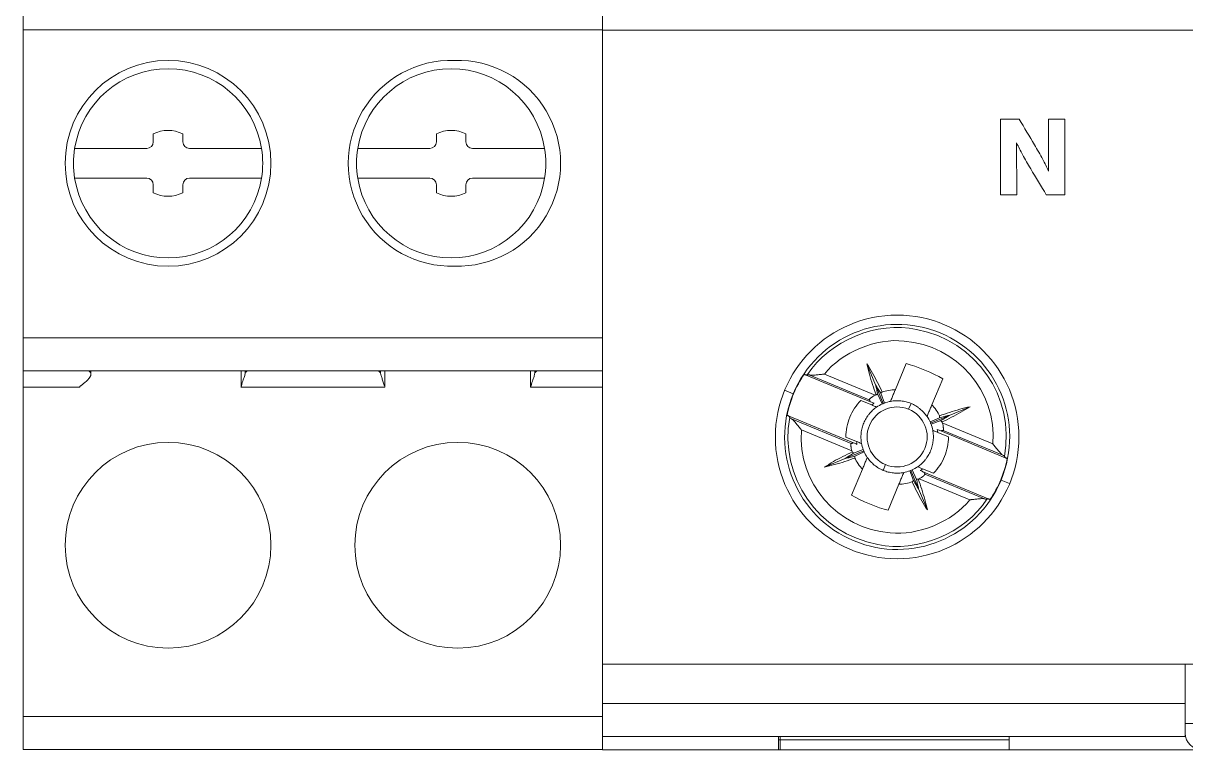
# Model space of a CAD drawing. Header units: millimetres. Extents: x 1359 to 3577, y 1336 to 3557.
# Drawn here: x 2268.15 to 2303.46, y 2722.53 to 2744.6 of the extents above; entities that cross this region are included whole.
import ezdxf

# ---------------------------------------------------------------- set-up
doc = ezdxf.new("R2010")
doc.units = ezdxf.units.MM
doc.layers.add('000-PI-Oprema', color=30, linetype='Continuous', lineweight=5)

msp = doc.modelspace()

# ---------------------------------------------------------------- linework, layer by layer
at = {"layer": '000-PI-Oprema', "color": 0, "linetype": 'ByBlock', "lineweight": 0}
for p, q in [((2268.146, 2744.394), (2268.146, 2744.894)), ((2285.746, 2744.894), (2285.746, 2744.394)), ((2268.146, 2744.394), (2268.146, 2735.044)), ((2268.146, 2744.394), (2285.746, 2744.394)), ((2285.746, 2744.394), (2285.746, 2735.044)), ((2272.096, 2740.994), (2272.096, 2741.237)), ((2272.996, 2741.237), (2272.996, 2740.994)), ((2280.696, 2740.994), (2280.696, 2741.237)), ((2281.596, 2741.237), (2281.596, 2740.994)), ((2269.707, 2740.794), (2271.896, 2740.794)), ((2273.196, 2740.794), (2275.384, 2740.794)), ((2278.307, 2740.794), (2280.496, 2740.794)), ((2281.796, 2740.794), (2283.984, 2740.794)), ((2271.896, 2739.894), (2269.707, 2739.894)), ((2275.384, 2739.894), (2273.196, 2739.894)), ((2280.496, 2739.894), (2278.307, 2739.894)), ((2283.984, 2739.894), (2281.796, 2739.894)), ((2272.096, 2739.451), (2272.096, 2739.694)), ((2272.996, 2739.694), (2272.996, 2739.451)), ((2280.696, 2739.451), (2280.696, 2739.694)), ((2281.596, 2739.694), (2281.596, 2739.451)), ((2268.146, 2734.044), (2268.146, 2735.044)), ((2285.746, 2735.044), (2268.146, 2735.044)), ((2285.746, 2734.044), (2285.746, 2735.044)), ((2268.146, 2734.044), (2285.746, 2734.044)), ((2268.146, 2733.544), (2268.146, 2734.044)), ((2270.202, 2733.946), (2270.202, 2734.044)), ((2285.746, 2734.044), (2285.746, 2733.544)), ((2268.146, 2733.544), (2268.146, 2723.544)), ((2269.859, 2733.544), (2268.146, 2733.544)), ((2269.859, 2733.545), (2269.859, 2733.544)), ((2274.757, 2733.544), (2279.134, 2733.544)), ((2283.557, 2733.544), (2285.746, 2733.544)), ((2285.746, 2733.544), (2285.746, 2723.544)), ((2285.746, 2723.544), (2268.146, 2723.544)), ((2268.146, 2722.544), (2268.146, 2723.544)), ((2285.746, 2722.544), (2285.746, 2723.544)), ((2268.146, 2722.544), (2285.746, 2722.544))]:
    msp.add_line(p, q, dxfattribs=at)
at = {"layer": '000-PI-Oprema', "color": 0, "linetype": 'ByBlock', "lineweight": 0, "ltscale": 0.25}
for points in [[(2285.746, 2744.385), (2285.746, 2744.885)], [(2321.15, 2744.385), (2285.746, 2744.385)], [(2285.746, 2725.132), (2285.746, 2744.385)], [(2297.835, 2741.684), (2298.407, 2741.684)], [(2297.835, 2739.384), (2297.835, 2741.684)], [(2299.299, 2740.108), (2299.292, 2741.684)], [(2299.292, 2741.684), (2299.79, 2741.684)], [(2299.79, 2741.684), (2299.79, 2739.384)], [(2298.325, 2740.965), (2298.334, 2739.384)], [(2298.334, 2739.384), (2297.835, 2739.384)], [(2297.835, 2739.384), (2298.334, 2739.384)], [(2299.79, 2739.384), (2299.228, 2739.384)], [(2299.228, 2739.384), (2299.79, 2739.384)], [(2293.779, 2734.251), (2294.043, 2733.614)], [(2294.971, 2734.262), (2294.643, 2733.469)], [(2291.928, 2733.912), (2293.887, 2733.1)], [(2293.851, 2733.163), (2292.042, 2733.914)], [(2292.491, 2733.943), (2294.028, 2733.306)], [(2296.08, 2733.802), (2295.751, 2733.01)], [(2291.539, 2733.343), (2291.278, 2733.451)], [(2294.043, 2733.614), (2294.276, 2733.05)], [(2291.539, 2733.343), (2291.55, 2733.338)], [(2293.924, 2733.004), (2293.597, 2733.139)], [(2294.242, 2733.035), (2294.112, 2733.322)], [(2294.2, 2733.358), (2294.31, 2733.063)], [(2295.118, 2733.05), (2295.046, 2732.875)], [(2291.411, 2732.665), (2293.37, 2731.853)], [(2295.713, 2732.454), (2296.277, 2732.687)], [(2296.277, 2732.687), (2296.915, 2732.951)], [(2293.299, 2731.833), (2291.49, 2732.583)], [(2295.698, 2732.488), (2295.985, 2732.618)], [(2296.022, 2732.529), (2295.727, 2732.419)], [(2296.069, 2732.459), (2297.606, 2731.822)], [(2291.787, 2732.244), (2293.324, 2731.607)], [(2293.137, 2732.031), (2293.464, 2731.895)], [(2296.256, 2732.036), (2295.929, 2732.171)], [(2296.023, 2732.214), (2297.982, 2731.402)], [(2297.903, 2731.484), (2296.094, 2732.233)], [(2293.116, 2731.379), (2293.68, 2731.612)], [(2293.372, 2731.537), (2293.667, 2731.647)], [(2292.479, 2731.116), (2293.116, 2731.379)], [(2293.695, 2731.579), (2293.408, 2731.448)], [(2293.642, 2731.056), (2293.313, 2730.264)], [(2294.275, 2731.017), (2294.347, 2731.191)], [(2295.193, 2730.708), (2295.082, 2731.003)], [(2295.117, 2731.016), (2295.35, 2730.452)], [(2295.151, 2731.032), (2295.281, 2730.745)], [(2295.47, 2731.063), (2295.796, 2730.928)], [(2295.506, 2730.967), (2297.464, 2730.154)], [(2297.351, 2730.152), (2295.542, 2730.903)], [(2294.75, 2730.597), (2294.422, 2729.804)], [(2295.365, 2730.761), (2296.902, 2730.123)], [(2297.854, 2730.724), (2297.843, 2730.728)], [(2297.854, 2730.724), (2298.115, 2730.615)], [(2295.35, 2730.452), (2295.614, 2729.815)], [(2285.746, 2725.132), (2303.948, 2725.132)], [(2303.448, 2725.132), (2285.746, 2725.132)], [(2285.746, 2725.132), (2285.746, 2723.932)], [(2303.448, 2725.132), (2303.448, 2723.932)], [(2285.746, 2723.932), (2303.448, 2723.932)], [(2285.746, 2722.932), (2285.746, 2723.932)], [(2303.448, 2723.932), (2303.448, 2722.932)], [(2303.448, 2723.332), (2303.948, 2723.332)], [(2303.448, 2722.932), (2285.746, 2722.932)], [(2285.746, 2722.532), (2285.746, 2722.932)], [(2291.096, 2722.932), (2291.096, 2722.532)], [(2291.096, 2722.832), (2291.146, 2722.832)], [(2291.146, 2722.932), (2291.146, 2722.832)], [(2291.146, 2722.532), (2291.146, 2722.832)], [(2291.146, 2722.832), (2298.097, 2722.832)], [(2298.097, 2722.532), (2298.097, 2722.932)], [(2291.096, 2722.532), (2285.746, 2722.532)], [(2291.146, 2722.532), (2291.096, 2722.532)], [(2298.097, 2722.532), (2291.146, 2722.532)], [(2303.948, 2722.532), (2298.097, 2722.532)]]:
    msp.add_lwpolyline(points, dxfattribs=at)
at = {"layer": '000-PI-Oprema', "color": 0, "linetype": 'ByBlock', "lineweight": 0}
for centre in [(2272.546, 2740.344), (2272.546, 2728.744), (2281.346, 2728.744)]:
    msp.add_circle(centre, 3.125, dxfattribs=at)
for centre, radius, start, end in [((2281.146, 2740.344), 3.125, 88.1662, 271.8338), ((2281.346, 2740.344), 3.125, 268.1662, 91.8338), ((2272.546, 2740.344), 2.874, 9.0086, 170.9914), ((2281.146, 2740.344), 2.874, 9.0086, 170.9914), ((2272.546, 2740.344), 1, 63.2563, 116.7437), ((2281.146, 2740.344), 1, 63.2563, 116.7437), ((2272.546, 2740.344), 2.874, 170.9914, 189.0086), ((2271.896, 2740.994), 0.2, 270, 0), ((2273.196, 2740.994), 0.2, 180, 270), ((2272.546, 2740.344), 2.874, 350.9914, 9.0086), ((2281.146, 2740.344), 2.874, 170.9914, 189.0086), ((2280.496, 2740.994), 0.2, 270, 0), ((2281.796, 2740.994), 0.2, 180, 270), ((2281.146, 2740.344), 2.874, 350.9914, 9.0086), ((2272.546, 2740.344), 2.874, 189.0086, 350.9914), ((2271.896, 2739.694), 0.2, 0, 90), ((2273.196, 2739.694), 0.2, 90, 180), ((2281.146, 2740.344), 2.874, 189.0086, 350.9914), ((2280.496, 2739.694), 0.2, 0, 90), ((2281.796, 2739.694), 0.2, 90, 180), ((2272.546, 2740.344), 1, 243.2563, 296.7437), ((2281.146, 2740.344), 1, 243.2563, 296.7437)]:
    msp.add_arc(centre, radius, start, end, dxfattribs=at)
at = {"layer": '000-PI-Oprema', "color": 0, "linetype": 'ByBlock', "lineweight": 0, "ltscale": 0.25}
for points, knots in [([(2298.407, 2741.684), (2298.561, 2741.425), (2298.715, 2741.165), (2298.869, 2740.905), (2298.955, 2740.758), (2299.041, 2740.612), (2299.121, 2740.462), (2299.183, 2740.346), (2299.241, 2740.227), (2299.299, 2740.108)], [0, 0, 0, 0, 1, 1, 1, 2, 2, 2, 3, 3, 3, 3]), ([(2299.228, 2739.384), (2299.07, 2739.648), (2298.912, 2739.914), (2298.754, 2740.179), (2298.67, 2740.321), (2298.587, 2740.464), (2298.508, 2740.608), (2298.445, 2740.726), (2298.385, 2740.846), (2298.325, 2740.965)], [0, 0, 0, 0, 1, 1, 1, 2, 2, 2, 3, 3, 3, 3]), ([(2298.325, 2740.965), (2298.385, 2740.846), (2298.445, 2740.726), (2298.508, 2740.608), (2298.587, 2740.464), (2298.67, 2740.321), (2298.754, 2740.179), (2298.912, 2739.914), (2299.07, 2739.648), (2299.228, 2739.384)], [0, 0, 0, 0, 1, 1, 1, 2, 2, 2, 3, 3, 3, 3]), ([(2297.854, 2730.724), (2298.578, 2732.467), (2297.75, 2734.468), (2296.006, 2735.191), (2294.262, 2735.914), (2292.262, 2735.086), (2291.539, 2733.343)], [0, 0, 0, 0, 1, 1, 1, 2, 2, 2, 2]), ([(2298.397, 2732.033), (2298.397, 2734.077), (2296.74, 2735.733), (2294.697, 2735.733), (2292.653, 2735.733), (2290.996, 2734.077), (2290.996, 2732.033), (2290.996, 2729.99), (2292.653, 2728.333), (2294.697, 2728.333), (2296.74, 2728.333), (2298.397, 2729.99), (2298.397, 2732.033), (2298.397, 2732.033), (2298.397, 2732.033), (2298.397, 2732.033)], [0, 0, 0, 0, 1, 1, 1, 2, 2, 2, 3, 3, 3, 4, 4, 4, 5, 5, 5, 5]), ([(2291.973, 2733.925), (2292.624, 2734.954), (2294.099, 2735.565), (2295.287, 2735.297), (2297.089, 2734.97), (2298.286, 2733.245), (2297.96, 2731.443)], [0, 0, 0, 0, 1, 1, 1, 2, 2, 2, 2]), ([(2292.491, 2733.943), (2292.999, 2734.6), (2294.084, 2735.049), (2294.907, 2734.943), (2296.515, 2734.827), (2297.723, 2733.429), (2297.606, 2731.822)], [0, 0, 0, 0, 1, 1, 1, 2, 2, 2, 2]), ([(2294.056, 2733.32), (2294.018, 2733.42), (2293.983, 2733.522), (2293.95, 2733.624), (2293.917, 2733.727), (2293.886, 2733.831), (2293.857, 2733.935), (2293.829, 2734.04), (2293.803, 2734.145), (2293.779, 2734.251)], [0, 0, 0, 0, 1, 1, 1, 2, 2, 2, 3, 3, 3, 3]), ([(2293.779, 2734.251), (2293.837, 2734.159), (2293.893, 2734.066), (2293.947, 2733.972), (2294, 2733.878), (2294.052, 2733.783), (2294.101, 2733.687), (2294.15, 2733.591), (2294.196, 2733.494), (2294.24, 2733.396)], [0, 0, 0, 0, 1, 1, 1, 2, 2, 2, 3, 3, 3, 3]), ([(2291.928, 2733.912), (2291.922, 2733.914), (2291.916, 2733.917), (2291.909, 2733.92), (2291.903, 2733.923), (2291.896, 2733.925), (2291.89, 2733.927), (2291.883, 2733.93), (2291.877, 2733.933), (2291.871, 2733.936)], [0, 0, 0, 0, 1, 1, 1, 2, 2, 2, 3, 3, 3, 3]), ([(2291.973, 2733.925), (2291.965, 2733.923), (2291.958, 2733.921), (2291.951, 2733.919), (2291.943, 2733.916), (2291.936, 2733.914), (2291.928, 2733.912)], [0, 0, 0, 0, 1, 1, 1, 2, 2, 2, 2]), ([(2291.973, 2733.925), (2291.977, 2733.926), (2291.985, 2733.926), (2291.997, 2733.924), (2292.003, 2733.923), (2292.009, 2733.922), (2292.017, 2733.92), (2292.025, 2733.919), (2292.033, 2733.916), (2292.042, 2733.914)], [0, 0, 0, 0, 1, 1, 1, 2, 2, 2, 3, 3, 3, 3]), ([(2292.042, 2733.914), (2292.052, 2733.911), (2292.065, 2733.91), (2292.079, 2733.908), (2292.093, 2733.908), (2292.108, 2733.908), (2292.125, 2733.908), (2292.142, 2733.908), (2292.159, 2733.909), (2292.178, 2733.91), (2292.197, 2733.912), (2292.216, 2733.913), (2292.236, 2733.915), (2292.256, 2733.917), (2292.277, 2733.919), (2292.298, 2733.921), (2292.32, 2733.924), (2292.341, 2733.926), (2292.362, 2733.929), (2292.384, 2733.931), (2292.406, 2733.934), (2292.427, 2733.936), (2292.448, 2733.939), (2292.47, 2733.941), (2292.491, 2733.943)], [0, 0, 0, 0, 1, 1, 1, 2, 2, 2, 3, 3, 3, 4, 4, 4, 5, 5, 5, 6, 6, 6, 7, 7, 7, 8, 8, 8, 8]), ([(2294.043, 2733.614), (2294.052, 2733.564), (2294.063, 2733.515), (2294.075, 2733.467), (2294.086, 2733.418), (2294.099, 2733.37), (2294.112, 2733.322)], [0, 0, 0, 0, 1, 1, 1, 2, 2, 2, 2]), ([(2294.043, 2733.614), (2294.07, 2733.572), (2294.097, 2733.53), (2294.123, 2733.487), (2294.15, 2733.444), (2294.175, 2733.402), (2294.2, 2733.358)], [0, 0, 0, 0, 1, 1, 1, 2, 2, 2, 2]), ([(2294.24, 2733.396), (2294.239, 2733.394), (2294.238, 2733.392), (2294.236, 2733.39), (2294.235, 2733.388), (2294.234, 2733.386), (2294.232, 2733.384), (2294.23, 2733.382), (2294.228, 2733.38), (2294.226, 2733.378), (2294.224, 2733.376), (2294.222, 2733.374), (2294.219, 2733.371), (2294.217, 2733.369), (2294.214, 2733.367), (2294.211, 2733.365), (2294.207, 2733.363), (2294.204, 2733.36), (2294.2, 2733.358)], [0, 0, 0, 0, 1, 1, 1, 2, 2, 2, 3, 3, 3, 4, 4, 4, 5, 5, 5, 6, 6, 6, 6]), ([(2294.643, 2733.469), (2294.626, 2733.429), (2294.609, 2733.389), (2294.593, 2733.349), (2294.576, 2733.309), (2294.56, 2733.27), (2294.544, 2733.231), (2294.527, 2733.192), (2294.511, 2733.153), (2294.495, 2733.114)], [0, 0, 0, 0, 1, 1, 1, 2, 2, 2, 3, 3, 3, 3]), ([(2291.539, 2733.343), (2290.815, 2731.599), (2291.643, 2729.598), (2293.387, 2728.876), (2295.131, 2728.152), (2297.131, 2728.98), (2297.854, 2730.724)], [0, 0, 0, 0, 1, 1, 1, 2, 2, 2, 2]), ([(2293.597, 2733.139), (2293.454, 2732.997), (2293.336, 2732.821), (2293.257, 2732.63), (2293.178, 2732.439), (2293.137, 2732.232), (2293.137, 2732.031)], [0, 0, 0, 0, 1, 1, 1, 2, 2, 2, 2]), ([(2294.347, 2731.191), (2293.882, 2731.384), (2293.661, 2731.917), (2293.854, 2732.383), (2294.047, 2732.848), (2294.581, 2733.068), (2295.046, 2732.875)], [0, 0, 0, 0, 1, 1, 1, 2, 2, 2, 2]), ([(2294.028, 2733.306), (2294.004, 2733.293), (2293.981, 2733.28), (2293.959, 2733.265), (2293.948, 2733.258), (2293.938, 2733.251), (2293.928, 2733.244), (2293.918, 2733.236), (2293.908, 2733.23), (2293.9, 2733.222), (2293.896, 2733.218), (2293.892, 2733.215), (2293.888, 2733.212), (2293.884, 2733.208), (2293.88, 2733.205), (2293.877, 2733.202), (2293.874, 2733.199), (2293.871, 2733.196), (2293.868, 2733.193), (2293.866, 2733.19), (2293.863, 2733.187), (2293.861, 2733.185), (2293.857, 2733.179), (2293.854, 2733.175), (2293.852, 2733.172), (2293.851, 2733.168), (2293.85, 2733.165), (2293.851, 2733.163)], [0, 0, 0, 0, 1, 1, 1, 2, 2, 2, 3, 3, 3, 4, 4, 4, 5, 5, 5, 6, 6, 6, 7, 7, 7, 8, 8, 8, 9, 9, 9, 9]), ([(2293.851, 2733.163), (2293.857, 2733.153), (2293.863, 2733.142), (2293.869, 2733.132), (2293.875, 2733.121), (2293.881, 2733.11), (2293.887, 2733.1)], [0, 0, 0, 0, 1, 1, 1, 2, 2, 2, 2]), ([(2293.994, 2733.055), (2293.976, 2733.063), (2293.958, 2733.07), (2293.94, 2733.077), (2293.923, 2733.085), (2293.905, 2733.092), (2293.887, 2733.1)], [0, 0, 0, 0, 1, 1, 1, 2, 2, 2, 2]), ([(2294.112, 2733.322), (2294.107, 2733.32), (2294.103, 2733.32), (2294.099, 2733.319), (2294.095, 2733.318), (2294.092, 2733.318), (2294.089, 2733.318), (2294.085, 2733.317), (2294.082, 2733.317), (2294.079, 2733.317), (2294.076, 2733.317), (2294.074, 2733.317), (2294.071, 2733.317), (2294.068, 2733.318), (2294.066, 2733.318), (2294.063, 2733.318), (2294.061, 2733.319), (2294.058, 2733.319), (2294.056, 2733.32)], [0, 0, 0, 0, 1, 1, 1, 2, 2, 2, 3, 3, 3, 4, 4, 4, 5, 5, 5, 6, 6, 6, 6]), ([(2295.118, 2733.05), (2295.069, 2733.07), (2295.018, 2733.086), (2294.967, 2733.099), (2294.916, 2733.112), (2294.865, 2733.121), (2294.812, 2733.127), (2294.786, 2733.13), (2294.759, 2733.132), (2294.733, 2733.132), (2294.706, 2733.133), (2294.68, 2733.133), (2294.653, 2733.132), (2294.6, 2733.13), (2294.548, 2733.125), (2294.495, 2733.114)], [0, 0, 0, 0, 1, 1, 1, 2, 2, 2, 3, 3, 3, 4, 4, 4, 5, 5, 5, 5]), ([(2295.604, 2732.655), (2295.574, 2732.699), (2295.541, 2732.74), (2295.505, 2732.779), (2295.47, 2732.817), (2295.431, 2732.853), (2295.39, 2732.886), (2295.369, 2732.904), (2295.348, 2732.919), (2295.326, 2732.935), (2295.305, 2732.95), (2295.282, 2732.964), (2295.26, 2732.978), (2295.214, 2733.005), (2295.167, 2733.029), (2295.118, 2733.05)], [0, 0, 0, 0, 1, 1, 1, 2, 2, 2, 3, 3, 3, 4, 4, 4, 5, 5, 5, 5]), ([(2291.353, 2732.689), (2291.36, 2732.686), (2291.367, 2732.683), (2291.373, 2732.68), (2291.379, 2732.678), (2291.386, 2732.676), (2291.392, 2732.673), (2291.398, 2732.67), (2291.405, 2732.667), (2291.411, 2732.665)], [0, 0, 0, 0, 1, 1, 1, 2, 2, 2, 3, 3, 3, 3]), ([(2291.411, 2732.665), (2291.415, 2732.658), (2291.419, 2732.651), (2291.422, 2732.644), (2291.426, 2732.638), (2291.43, 2732.631), (2291.433, 2732.624)], [0, 0, 0, 0, 1, 1, 1, 2, 2, 2, 2]), ([(2294.074, 2732.941), (2294.031, 2732.911), (2293.99, 2732.877), (2293.951, 2732.842), (2293.913, 2732.806), (2293.876, 2732.768), (2293.843, 2732.727), (2293.835, 2732.716), (2293.826, 2732.706), (2293.818, 2732.695), (2293.811, 2732.685), (2293.802, 2732.673), (2293.795, 2732.663), (2293.78, 2732.641), (2293.765, 2732.619), (2293.752, 2732.596), (2293.724, 2732.551), (2293.701, 2732.504), (2293.681, 2732.456), (2293.671, 2732.431), (2293.661, 2732.406), (2293.653, 2732.381), (2293.644, 2732.356), (2293.637, 2732.33), (2293.631, 2732.305), (2293.618, 2732.253), (2293.609, 2732.201), (2293.603, 2732.149), (2293.598, 2732.097), (2293.596, 2732.044), (2293.598, 2731.991), (2293.599, 2731.938), (2293.605, 2731.885), (2293.615, 2731.832)], [0, 0, 0, 0, 1, 1, 1, 2, 2, 2, 3, 3, 3, 4, 4, 4, 5, 5, 5, 6, 6, 6, 7, 7, 7, 8, 8, 8, 9, 9, 9, 10, 10, 10, 11, 11, 11, 11]), ([(2294.074, 2732.941), (2294.05, 2732.951), (2294.024, 2732.961), (2293.999, 2732.972), (2293.974, 2732.982), (2293.949, 2732.993), (2293.924, 2733.004)], [0, 0, 0, 0, 1, 1, 1, 2, 2, 2, 2]), ([(2295.046, 2732.875), (2295.511, 2732.682), (2295.732, 2732.149), (2295.539, 2731.684), (2295.346, 2731.218), (2294.812, 2730.998), (2294.347, 2731.191)], [0, 0, 0, 0, 1, 1, 1, 2, 2, 2, 2]), ([(2295.604, 2732.655), (2295.62, 2732.693), (2295.636, 2732.732), (2295.652, 2732.771), (2295.668, 2732.81), (2295.685, 2732.849), (2295.701, 2732.889), (2295.718, 2732.929), (2295.734, 2732.969), (2295.751, 2733.01)], [0, 0, 0, 0, 1, 1, 1, 2, 2, 2, 3, 3, 3, 3]), ([(2295.985, 2732.618), (2295.984, 2732.622), (2295.983, 2732.627), (2295.982, 2732.631), (2295.982, 2732.634), (2295.981, 2732.638), (2295.981, 2732.641), (2295.981, 2732.645), (2295.98, 2732.647), (2295.98, 2732.65), (2295.98, 2732.653), (2295.98, 2732.656), (2295.981, 2732.658), (2295.981, 2732.661), (2295.981, 2732.664), (2295.982, 2732.667), (2295.982, 2732.669), (2295.983, 2732.671), (2295.983, 2732.673)], [0, 0, 0, 0, 1, 1, 1, 2, 2, 2, 3, 3, 3, 4, 4, 4, 5, 5, 5, 6, 6, 6, 6]), ([(2295.983, 2732.673), (2296.084, 2732.711), (2296.186, 2732.747), (2296.288, 2732.78), (2296.39, 2732.813), (2296.494, 2732.844), (2296.598, 2732.873), (2296.703, 2732.901), (2296.808, 2732.927), (2296.915, 2732.951)], [0, 0, 0, 0, 1, 1, 1, 2, 2, 2, 3, 3, 3, 3]), ([(2296.277, 2732.687), (2296.228, 2732.677), (2296.179, 2732.667), (2296.13, 2732.655), (2296.082, 2732.643), (2296.033, 2732.631), (2295.985, 2732.618)], [0, 0, 0, 0, 1, 1, 1, 2, 2, 2, 2]), ([(2296.277, 2732.687), (2296.235, 2732.66), (2296.193, 2732.633), (2296.15, 2732.606), (2296.108, 2732.58), (2296.065, 2732.554), (2296.022, 2732.529)], [0, 0, 0, 0, 1, 1, 1, 2, 2, 2, 2]), ([(2296.915, 2732.951), (2296.823, 2732.893), (2296.73, 2732.837), (2296.636, 2732.783), (2296.541, 2732.729), (2296.446, 2732.678), (2296.35, 2732.629), (2296.254, 2732.58), (2296.157, 2732.534), (2296.06, 2732.489)], [0, 0, 0, 0, 1, 1, 1, 2, 2, 2, 3, 3, 3, 3]), ([(2297.42, 2730.141), (2296.769, 2729.112), (2295.294, 2728.501), (2294.106, 2728.77), (2292.304, 2729.096), (2291.107, 2730.821), (2291.433, 2732.624)], [0, 0, 0, 0, 1, 1, 1, 2, 2, 2, 2]), ([(2291.49, 2732.583), (2291.473, 2732.592), (2291.461, 2732.6), (2291.451, 2732.607), (2291.447, 2732.611), (2291.442, 2732.614), (2291.44, 2732.616), (2291.437, 2732.619), (2291.434, 2732.622), (2291.433, 2732.624)], [0, 0, 0, 0, 1, 1, 1, 2, 2, 2, 3, 3, 3, 3]), ([(2291.787, 2732.244), (2291.783, 2732.248), (2291.78, 2732.252), (2291.777, 2732.257), (2291.773, 2732.261), (2291.77, 2732.265), (2291.767, 2732.269), (2291.76, 2732.277), (2291.754, 2732.286), (2291.747, 2732.294), (2291.734, 2732.31), (2291.721, 2732.326), (2291.708, 2732.342), (2291.683, 2732.374), (2291.658, 2732.406), (2291.633, 2732.437), (2291.626, 2732.445), (2291.619, 2732.453), (2291.613, 2732.46), (2291.607, 2732.467), (2291.601, 2732.475), (2291.595, 2732.483), (2291.582, 2732.496), (2291.57, 2732.51), (2291.558, 2732.523), (2291.546, 2732.536), (2291.534, 2732.548), (2291.523, 2732.558), (2291.517, 2732.563), (2291.512, 2732.568), (2291.506, 2732.572), (2291.501, 2732.576), (2291.495, 2732.58), (2291.49, 2732.583)], [0, 0, 0, 0, 1, 1, 1, 2, 2, 2, 3, 3, 3, 4, 4, 4, 5, 5, 5, 6, 6, 6, 7, 7, 7, 8, 8, 8, 9, 9, 9, 10, 10, 10, 11, 11, 11, 11]), ([(2296.06, 2732.489), (2296.057, 2732.49), (2296.055, 2732.492), (2296.053, 2732.493), (2296.051, 2732.494), (2296.049, 2732.496), (2296.047, 2732.498), (2296.045, 2732.5), (2296.043, 2732.501), (2296.041, 2732.503), (2296.039, 2732.505), (2296.037, 2732.508), (2296.035, 2732.51), (2296.033, 2732.513), (2296.031, 2732.516), (2296.028, 2732.519), (2296.026, 2732.522), (2296.024, 2732.525), (2296.022, 2732.529)], [0, 0, 0, 0, 1, 1, 1, 2, 2, 2, 3, 3, 3, 4, 4, 4, 5, 5, 5, 6, 6, 6, 6]), ([(2296.094, 2732.233), (2296.096, 2732.234), (2296.097, 2732.236), (2296.099, 2732.24), (2296.099, 2732.241), (2296.1, 2732.244), (2296.1, 2732.246), (2296.101, 2732.249), (2296.102, 2732.252), (2296.102, 2732.255), (2296.102, 2732.259), (2296.102, 2732.262), (2296.102, 2732.266), (2296.103, 2732.27), (2296.103, 2732.275), (2296.103, 2732.279), (2296.102, 2732.288), (2296.102, 2732.299), (2296.101, 2732.309), (2296.1, 2732.314), (2296.099, 2732.321), (2296.099, 2732.326), (2296.098, 2732.332), (2296.097, 2732.338), (2296.096, 2732.344), (2296.095, 2732.35), (2296.095, 2732.357), (2296.093, 2732.363), (2296.092, 2732.369), (2296.091, 2732.375), (2296.09, 2732.382), (2296.084, 2732.408), (2296.077, 2732.434), (2296.069, 2732.459)], [0, 0, 0, 0, 1, 1, 1, 2, 2, 2, 3, 3, 3, 4, 4, 4, 5, 5, 5, 6, 6, 6, 7, 7, 7, 8, 8, 8, 9, 9, 9, 10, 10, 10, 11, 11, 11, 11]), ([(2296.902, 2730.123), (2296.394, 2729.466), (2295.309, 2729.018), (2294.485, 2729.123), (2292.878, 2729.24), (2291.67, 2730.637), (2291.787, 2732.244)], [0, 0, 0, 0, 1, 1, 1, 2, 2, 2, 2]), ([(2295.318, 2731.126), (2295.362, 2731.156), (2295.404, 2731.189), (2295.442, 2731.224), (2295.481, 2731.26), (2295.517, 2731.299), (2295.55, 2731.34), (2295.559, 2731.35), (2295.567, 2731.361), (2295.575, 2731.371), (2295.583, 2731.382), (2295.591, 2731.393), (2295.598, 2731.404), (2295.613, 2731.425), (2295.628, 2731.448), (2295.641, 2731.47), (2295.668, 2731.515), (2295.692, 2731.562), (2295.712, 2731.611), (2295.723, 2731.635), (2295.732, 2731.66), (2295.74, 2731.685), (2295.748, 2731.71), (2295.756, 2731.736), (2295.763, 2731.762), (2295.775, 2731.813), (2295.785, 2731.865), (2295.79, 2731.917), (2295.796, 2731.969), (2295.798, 2732.022), (2295.796, 2732.075), (2295.794, 2732.129), (2295.788, 2732.182), (2295.778, 2732.235)], [0, 0, 0, 0, 1, 1, 1, 2, 2, 2, 3, 3, 3, 4, 4, 4, 5, 5, 5, 6, 6, 6, 7, 7, 7, 8, 8, 8, 9, 9, 9, 10, 10, 10, 11, 11, 11, 11]), ([(2295.929, 2732.171), (2295.904, 2732.182), (2295.879, 2732.193), (2295.853, 2732.203), (2295.828, 2732.213), (2295.803, 2732.224), (2295.778, 2732.235)], [0, 0, 0, 0, 1, 1, 1, 2, 2, 2, 2]), ([(2295.796, 2730.928), (2295.939, 2731.07), (2296.057, 2731.245), (2296.136, 2731.436), (2296.215, 2731.628), (2296.256, 2731.834), (2296.256, 2732.036)], [0, 0, 0, 0, 1, 1, 1, 2, 2, 2, 2]), ([(2296.023, 2732.214), (2296.006, 2732.221), (2295.988, 2732.228), (2295.97, 2732.236), (2295.952, 2732.244), (2295.934, 2732.25), (2295.917, 2732.258)], [0, 0, 0, 0, 1, 1, 1, 2, 2, 2, 2]), ([(2296.023, 2732.214), (2296.035, 2732.217), (2296.047, 2732.22), (2296.059, 2732.224), (2296.071, 2732.227), (2296.082, 2732.23), (2296.094, 2732.233)], [0, 0, 0, 0, 1, 1, 1, 2, 2, 2, 2]), ([(2293.299, 2731.833), (2293.297, 2731.832), (2293.295, 2731.83), (2293.294, 2731.827), (2293.294, 2731.825), (2293.293, 2731.823), (2293.292, 2731.82), (2293.292, 2731.817), (2293.292, 2731.814), (2293.291, 2731.811), (2293.291, 2731.807), (2293.291, 2731.804), (2293.291, 2731.8), (2293.29, 2731.796), (2293.29, 2731.792), (2293.29, 2731.787), (2293.291, 2731.778), (2293.291, 2731.768), (2293.292, 2731.757), (2293.293, 2731.752), (2293.293, 2731.746), (2293.294, 2731.74), (2293.295, 2731.734), (2293.296, 2731.728), (2293.297, 2731.722), (2293.298, 2731.716), (2293.299, 2731.71), (2293.3, 2731.703), (2293.301, 2731.697), (2293.302, 2731.691), (2293.303, 2731.685), (2293.309, 2731.659), (2293.316, 2731.633), (2293.324, 2731.607)], [0, 0, 0, 0, 1, 1, 1, 2, 2, 2, 3, 3, 3, 4, 4, 4, 5, 5, 5, 6, 6, 6, 7, 7, 7, 8, 8, 8, 9, 9, 9, 10, 10, 10, 11, 11, 11, 11]), ([(2293.37, 2731.853), (2293.358, 2731.849), (2293.346, 2731.846), (2293.334, 2731.843), (2293.323, 2731.84), (2293.311, 2731.836), (2293.299, 2731.833)], [0, 0, 0, 0, 1, 1, 1, 2, 2, 2, 2]), ([(2293.37, 2731.853), (2293.387, 2731.845), (2293.405, 2731.838), (2293.423, 2731.83), (2293.441, 2731.823), (2293.458, 2731.816), (2293.476, 2731.808)], [0, 0, 0, 0, 1, 1, 1, 2, 2, 2, 2]), ([(2293.464, 2731.895), (2293.489, 2731.885), (2293.514, 2731.874), (2293.54, 2731.863), (2293.565, 2731.853), (2293.59, 2731.843), (2293.615, 2731.832)], [0, 0, 0, 0, 1, 1, 1, 2, 2, 2, 2]), ([(2297.606, 2731.822), (2297.62, 2731.805), (2297.633, 2731.789), (2297.647, 2731.772), (2297.66, 2731.755), (2297.673, 2731.738), (2297.687, 2731.721), (2297.7, 2731.704), (2297.713, 2731.687), (2297.727, 2731.671), (2297.74, 2731.654), (2297.753, 2731.639), (2297.766, 2731.623), (2297.779, 2731.608), (2297.791, 2731.592), (2297.803, 2731.578), (2297.816, 2731.563), (2297.828, 2731.55), (2297.839, 2731.538), (2297.851, 2731.526), (2297.862, 2731.515), (2297.873, 2731.506), (2297.884, 2731.497), (2297.894, 2731.489), (2297.903, 2731.484)], [0, 0, 0, 0, 1, 1, 1, 2, 2, 2, 3, 3, 3, 4, 4, 4, 5, 5, 5, 6, 6, 6, 7, 7, 7, 8, 8, 8, 8]), ([(2292.479, 2731.116), (2292.571, 2731.173), (2292.663, 2731.229), (2292.758, 2731.283), (2292.851, 2731.337), (2292.947, 2731.388), (2293.043, 2731.437), (2293.139, 2731.486), (2293.236, 2731.533), (2293.333, 2731.577)], [0, 0, 0, 0, 1, 1, 1, 2, 2, 2, 3, 3, 3, 3]), ([(2293.41, 2731.393), (2293.309, 2731.355), (2293.208, 2731.32), (2293.105, 2731.286), (2293.003, 2731.253), (2292.899, 2731.222), (2292.795, 2731.194), (2292.69, 2731.165), (2292.585, 2731.139), (2292.479, 2731.116)], [0, 0, 0, 0, 1, 1, 1, 2, 2, 2, 3, 3, 3, 3]), ([(2293.116, 2731.379), (2293.158, 2731.407), (2293.2, 2731.434), (2293.242, 2731.46), (2293.285, 2731.486), (2293.328, 2731.512), (2293.372, 2731.537)], [0, 0, 0, 0, 1, 1, 1, 2, 2, 2, 2]), ([(2293.116, 2731.379), (2293.165, 2731.389), (2293.214, 2731.399), (2293.263, 2731.411), (2293.311, 2731.423), (2293.36, 2731.435), (2293.408, 2731.448)], [0, 0, 0, 0, 1, 1, 1, 2, 2, 2, 2]), ([(2293.333, 2731.577), (2293.335, 2731.576), (2293.338, 2731.574), (2293.34, 2731.573), (2293.342, 2731.572), (2293.344, 2731.57), (2293.346, 2731.568), (2293.348, 2731.567), (2293.35, 2731.565), (2293.352, 2731.563), (2293.354, 2731.561), (2293.356, 2731.559), (2293.358, 2731.556), (2293.36, 2731.553), (2293.363, 2731.55), (2293.365, 2731.548), (2293.367, 2731.544), (2293.369, 2731.541), (2293.372, 2731.537)], [0, 0, 0, 0, 1, 1, 1, 2, 2, 2, 3, 3, 3, 4, 4, 4, 5, 5, 5, 6, 6, 6, 6]), ([(2293.408, 2731.448), (2293.409, 2731.444), (2293.41, 2731.439), (2293.411, 2731.436), (2293.412, 2731.432), (2293.412, 2731.428), (2293.412, 2731.425), (2293.413, 2731.422), (2293.413, 2731.419), (2293.413, 2731.416), (2293.413, 2731.413), (2293.413, 2731.411), (2293.412, 2731.408), (2293.412, 2731.405), (2293.412, 2731.402), (2293.411, 2731.4), (2293.411, 2731.397), (2293.41, 2731.395), (2293.41, 2731.393)], [0, 0, 0, 0, 1, 1, 1, 2, 2, 2, 3, 3, 3, 4, 4, 4, 5, 5, 5, 6, 6, 6, 6]), ([(2293.789, 2731.411), (2293.773, 2731.373), (2293.757, 2731.334), (2293.741, 2731.295), (2293.725, 2731.256), (2293.709, 2731.217), (2293.692, 2731.177), (2293.675, 2731.137), (2293.659, 2731.097), (2293.642, 2731.056)], [0, 0, 0, 0, 1, 1, 1, 2, 2, 2, 3, 3, 3, 3]), ([(2293.789, 2731.411), (2293.819, 2731.367), (2293.852, 2731.326), (2293.888, 2731.288), (2293.924, 2731.249), (2293.962, 2731.213), (2294.003, 2731.18), (2294.023, 2731.163), (2294.045, 2731.147), (2294.067, 2731.131), (2294.088, 2731.116), (2294.111, 2731.102), (2294.133, 2731.089), (2294.178, 2731.061), (2294.226, 2731.037), (2294.275, 2731.017)], [0, 0, 0, 0, 1, 1, 1, 2, 2, 2, 3, 3, 3, 4, 4, 4, 5, 5, 5, 5]), ([(2297.903, 2731.484), (2297.92, 2731.474), (2297.932, 2731.466), (2297.942, 2731.459), (2297.947, 2731.455), (2297.951, 2731.453), (2297.954, 2731.45), (2297.956, 2731.447), (2297.958, 2731.444), (2297.96, 2731.443)], [0, 0, 0, 0, 1, 1, 1, 2, 2, 2, 3, 3, 3, 3]), ([(2297.982, 2731.402), (2297.978, 2731.408), (2297.974, 2731.415), (2297.971, 2731.422), (2297.967, 2731.429), (2297.963, 2731.436), (2297.96, 2731.443)], [0, 0, 0, 0, 1, 1, 1, 2, 2, 2, 2]), ([(2298.04, 2731.377), (2298.033, 2731.38), (2298.027, 2731.383), (2298.02, 2731.386), (2298.014, 2731.388), (2298.007, 2731.391), (2298.001, 2731.394), (2297.995, 2731.396), (2297.988, 2731.399), (2297.982, 2731.402)], [0, 0, 0, 0, 1, 1, 1, 2, 2, 2, 3, 3, 3, 3]), ([(2294.275, 2731.017), (2294.325, 2730.996), (2294.375, 2730.98), (2294.425, 2730.967), (2294.476, 2730.954), (2294.528, 2730.945), (2294.581, 2730.94), (2294.607, 2730.936), (2294.634, 2730.935), (2294.66, 2730.934), (2294.687, 2730.933), (2294.713, 2730.933), (2294.74, 2730.934), (2294.792, 2730.936), (2294.845, 2730.942), (2294.898, 2730.952)], [0, 0, 0, 0, 1, 1, 1, 2, 2, 2, 3, 3, 3, 4, 4, 4, 5, 5, 5, 5]), ([(2294.75, 2730.597), (2294.768, 2730.637), (2294.784, 2730.677), (2294.801, 2730.717), (2294.817, 2730.757), (2294.833, 2730.797), (2294.85, 2730.835), (2294.865, 2730.874), (2294.882, 2730.913), (2294.898, 2730.952)], [0, 0, 0, 0, 1, 1, 1, 2, 2, 2, 3, 3, 3, 3]), ([(2295.318, 2731.126), (2295.344, 2731.116), (2295.368, 2731.105), (2295.394, 2731.094), (2295.419, 2731.084), (2295.444, 2731.074), (2295.47, 2731.063)], [0, 0, 0, 0, 1, 1, 1, 2, 2, 2, 2]), ([(2295.365, 2730.761), (2295.389, 2730.773), (2295.412, 2730.787), (2295.434, 2730.801), (2295.445, 2730.808), (2295.455, 2730.815), (2295.466, 2730.823), (2295.475, 2730.83), (2295.485, 2730.837), (2295.493, 2730.844), (2295.497, 2730.848), (2295.501, 2730.851), (2295.505, 2730.854), (2295.509, 2730.858), (2295.512, 2730.861), (2295.516, 2730.864), (2295.519, 2730.868), (2295.522, 2730.87), (2295.525, 2730.873), (2295.528, 2730.877), (2295.53, 2730.879), (2295.532, 2730.881), (2295.537, 2730.887), (2295.539, 2730.891), (2295.541, 2730.894), (2295.543, 2730.899), (2295.543, 2730.901), (2295.542, 2730.903)], [0, 0, 0, 0, 1, 1, 1, 2, 2, 2, 3, 3, 3, 4, 4, 4, 5, 5, 5, 6, 6, 6, 7, 7, 7, 8, 8, 8, 9, 9, 9, 9]), ([(2295.399, 2731.011), (2295.417, 2731.003), (2295.435, 2730.996), (2295.452, 2730.989), (2295.47, 2730.981), (2295.488, 2730.974), (2295.506, 2730.967)], [0, 0, 0, 0, 1, 1, 1, 2, 2, 2, 2]), ([(2295.542, 2730.903), (2295.536, 2730.913), (2295.53, 2730.924), (2295.524, 2730.934), (2295.518, 2730.945), (2295.512, 2730.956), (2295.506, 2730.967)], [0, 0, 0, 0, 1, 1, 1, 2, 2, 2, 2]), ([(2295.152, 2730.67), (2295.153, 2730.672), (2295.155, 2730.674), (2295.157, 2730.676), (2295.158, 2730.678), (2295.16, 2730.68), (2295.161, 2730.682), (2295.163, 2730.684), (2295.165, 2730.686), (2295.167, 2730.688), (2295.169, 2730.69), (2295.171, 2730.693), (2295.174, 2730.695), (2295.176, 2730.697), (2295.179, 2730.699), (2295.182, 2730.702), (2295.185, 2730.704), (2295.189, 2730.706), (2295.193, 2730.708)], [0, 0, 0, 0, 1, 1, 1, 2, 2, 2, 3, 3, 3, 4, 4, 4, 5, 5, 5, 6, 6, 6, 6]), ([(2295.614, 2729.815), (2295.556, 2729.907), (2295.5, 2730), (2295.446, 2730.094), (2295.393, 2730.188), (2295.342, 2730.283), (2295.293, 2730.379), (2295.243, 2730.476), (2295.197, 2730.572), (2295.152, 2730.67)], [0, 0, 0, 0, 1, 1, 1, 2, 2, 2, 3, 3, 3, 3]), ([(2295.35, 2730.452), (2295.323, 2730.494), (2295.296, 2730.537), (2295.27, 2730.579), (2295.243, 2730.622), (2295.218, 2730.665), (2295.193, 2730.708)], [0, 0, 0, 0, 1, 1, 1, 2, 2, 2, 2]), ([(2295.281, 2730.745), (2295.286, 2730.746), (2295.29, 2730.747), (2295.294, 2730.748), (2295.297, 2730.748), (2295.301, 2730.748), (2295.304, 2730.749), (2295.308, 2730.749), (2295.311, 2730.749), (2295.314, 2730.749), (2295.317, 2730.749), (2295.319, 2730.749), (2295.322, 2730.749), (2295.325, 2730.749), (2295.327, 2730.748), (2295.33, 2730.748), (2295.332, 2730.748), (2295.335, 2730.747), (2295.337, 2730.746)], [0, 0, 0, 0, 1, 1, 1, 2, 2, 2, 3, 3, 3, 4, 4, 4, 5, 5, 5, 6, 6, 6, 6]), ([(2295.35, 2730.452), (2295.341, 2730.502), (2295.33, 2730.551), (2295.318, 2730.6), (2295.307, 2730.648), (2295.295, 2730.697), (2295.281, 2730.745)], [0, 0, 0, 0, 1, 1, 1, 2, 2, 2, 2]), ([(2295.337, 2730.746), (2295.375, 2730.646), (2295.41, 2730.544), (2295.444, 2730.442), (2295.477, 2730.339), (2295.507, 2730.236), (2295.536, 2730.131), (2295.564, 2730.027), (2295.59, 2729.922), (2295.614, 2729.815)], [0, 0, 0, 0, 1, 1, 1, 2, 2, 2, 3, 3, 3, 3]), ([(2297.351, 2730.152), (2297.34, 2730.156), (2297.326, 2730.157), (2297.311, 2730.159), (2297.303, 2730.159), (2297.295, 2730.159), (2297.287, 2730.159), (2297.278, 2730.159), (2297.27, 2730.159), (2297.261, 2730.159), (2297.243, 2730.158), (2297.225, 2730.157), (2297.206, 2730.155), (2297.197, 2730.154), (2297.187, 2730.154), (2297.177, 2730.153), (2297.168, 2730.152), (2297.158, 2730.151), (2297.148, 2730.15), (2297.108, 2730.146), (2297.068, 2730.142), (2297.027, 2730.137), (2297.006, 2730.134), (2296.986, 2730.132), (2296.965, 2730.13), (2296.955, 2730.129), (2296.944, 2730.128), (2296.933, 2730.127), (2296.923, 2730.125), (2296.913, 2730.124), (2296.902, 2730.123)], [0, 0, 0, 0, 1, 1, 1, 2, 2, 2, 3, 3, 3, 4, 4, 4, 5, 5, 5, 6, 6, 6, 7, 7, 7, 8, 8, 8, 9, 9, 9, 10, 10, 10, 10]), ([(2297.42, 2730.141), (2297.415, 2730.14), (2297.408, 2730.14), (2297.396, 2730.142), (2297.39, 2730.143), (2297.384, 2730.145), (2297.376, 2730.146), (2297.369, 2730.148), (2297.36, 2730.15), (2297.351, 2730.152)], [0, 0, 0, 0, 1, 1, 1, 2, 2, 2, 3, 3, 3, 3]), ([(2297.42, 2730.141), (2297.428, 2730.143), (2297.435, 2730.145), (2297.442, 2730.148), (2297.45, 2730.15), (2297.457, 2730.152), (2297.464, 2730.154)], [0, 0, 0, 0, 1, 1, 1, 2, 2, 2, 2]), ([(2297.464, 2730.154), (2297.471, 2730.152), (2297.478, 2730.149), (2297.484, 2730.146), (2297.49, 2730.144), (2297.497, 2730.141), (2297.503, 2730.139), (2297.51, 2730.136), (2297.516, 2730.133), (2297.522, 2730.13)], [0, 0, 0, 0, 1, 1, 1, 2, 2, 2, 3, 3, 3, 3])]:
    msp.add_open_spline(points, degree=3, knots=knots, dxfattribs=at)
for points in [[(2294.971, 2734.262), (2295.277, 2734.187), (2295.811, 2733.966), (2296.08, 2733.802)], [(2291.871, 2733.936), (2291.768, 2733.792), (2291.613, 2733.503), (2291.55, 2733.338)], [(2294.643, 2733.469), (2294.534, 2733.47), (2294.342, 2733.435), (2294.24, 2733.396)], [(2291.55, 2733.338), (2291.478, 2733.177), (2291.382, 2732.862), (2291.353, 2732.689)], [(2293.994, 2733.055), (2293.975, 2733.043), (2293.94, 2733.017), (2293.924, 2733.004)], [(2294.056, 2733.32), (2294.049, 2733.316), (2294.035, 2733.309), (2294.028, 2733.306)], [(2294.074, 2732.941), (2294.115, 2732.97), (2294.196, 2733.016), (2294.242, 2733.035)], [(2294.276, 2733.05), (2294.267, 2733.046), (2294.25, 2733.039), (2294.242, 2733.035)], [(2294.31, 2733.063), (2294.302, 2733.06), (2294.285, 2733.053), (2294.276, 2733.05)], [(2294.31, 2733.063), (2294.356, 2733.082), (2294.447, 2733.107), (2294.495, 2733.114)], [(2295.983, 2732.673), (2295.939, 2732.773), (2295.828, 2732.933), (2295.751, 2733.01)], [(2295.698, 2732.488), (2295.679, 2732.534), (2295.633, 2732.615), (2295.604, 2732.655)], [(2295.713, 2732.454), (2295.709, 2732.463), (2295.702, 2732.479), (2295.698, 2732.488)], [(2295.727, 2732.419), (2295.723, 2732.428), (2295.717, 2732.445), (2295.713, 2732.454)], [(2295.778, 2732.235), (2295.77, 2732.283), (2295.745, 2732.373), (2295.727, 2732.419)], [(2296.069, 2732.459), (2296.067, 2732.467), (2296.062, 2732.482), (2296.06, 2732.489)], [(2295.929, 2732.171), (2295.927, 2732.193), (2295.921, 2732.236), (2295.917, 2732.258)], [(2293.324, 2731.607), (2293.326, 2731.599), (2293.331, 2731.585), (2293.333, 2731.577)], [(2293.464, 2731.895), (2293.466, 2731.873), (2293.472, 2731.83), (2293.476, 2731.808)], [(2293.667, 2731.647), (2293.648, 2731.693), (2293.623, 2731.783), (2293.615, 2731.832)], [(2293.667, 2731.647), (2293.67, 2731.639), (2293.676, 2731.621), (2293.68, 2731.612)], [(2293.68, 2731.612), (2293.683, 2731.604), (2293.691, 2731.587), (2293.695, 2731.579)], [(2293.41, 2731.393), (2293.454, 2731.294), (2293.565, 2731.133), (2293.642, 2731.056)], [(2293.789, 2731.411), (2293.76, 2731.451), (2293.714, 2731.533), (2293.695, 2731.579)], [(2297.843, 2730.728), (2297.916, 2730.889), (2298.011, 2731.204), (2298.04, 2731.377)], [(2294.898, 2730.952), (2294.947, 2730.959), (2295.037, 2730.985), (2295.082, 2731.003)], [(2295.082, 2731.003), (2295.091, 2731.006), (2295.109, 2731.013), (2295.117, 2731.016)], [(2295.117, 2731.016), (2295.126, 2731.02), (2295.143, 2731.027), (2295.151, 2731.032)], [(2295.151, 2731.032), (2295.197, 2731.051), (2295.278, 2731.096), (2295.318, 2731.126)], [(2295.399, 2731.011), (2295.418, 2731.023), (2295.452, 2731.049), (2295.47, 2731.063)], [(2294.75, 2730.597), (2294.859, 2730.597), (2295.051, 2730.632), (2295.152, 2730.67)], [(2295.337, 2730.746), (2295.344, 2730.75), (2295.358, 2730.757), (2295.365, 2730.761)], [(2297.522, 2730.13), (2297.625, 2730.274), (2297.781, 2730.564), (2297.843, 2730.728)], [(2294.422, 2729.804), (2294.116, 2729.879), (2293.582, 2730.1), (2293.313, 2730.264)], [(2303.448, 2723.032), (2303.448, 2722.756), (2303.672, 2722.532), (2303.948, 2722.532)]]:
    msp.add_open_spline(points, degree=3, dxfattribs=at)
at = {"layer": '000-PI-Oprema', "color": 0, "linetype": 'ByBlock', "lineweight": 0}
for points, knots in [([(2269.859, 2733.545), (2269.859, 2733.547), (2269.859, 2733.55), (2269.861, 2733.555), (2269.862, 2733.557), (2269.866, 2733.564), (2269.869, 2733.567), (2269.876, 2733.575), (2269.879, 2733.578), (2269.887, 2733.584), (2269.891, 2733.587), (2269.903, 2733.596), (2269.911, 2733.601), (2269.927, 2733.613), (2269.935, 2733.619), (2269.958, 2733.637), (2269.973, 2733.649), (2270.003, 2733.675), (2270.017, 2733.687), (2270.046, 2733.713), (2270.06, 2733.726), (2270.088, 2733.752), (2270.101, 2733.765), (2270.126, 2733.792), (2270.138, 2733.806), (2270.153, 2733.827), (2270.158, 2733.834), (2270.168, 2733.848), (2270.176, 2733.862), (2270.183, 2733.876), (2270.189, 2733.889), (2270.192, 2733.896), (2270.199, 2733.917), (2270.201, 2733.929), (2270.202, 2733.947), (2270.202, 2733.953), (2270.2, 2733.964), (2270.199, 2733.969), (2270.194, 2733.984), (2270.189, 2733.993), (2270.176, 2734.008), (2270.169, 2734.015), (2270.153, 2734.026), (2270.144, 2734.03), (2270.125, 2734.037), (2270.115, 2734.04), (2270.095, 2734.043), (2270.084, 2734.044), (2270.074, 2734.044)], [0, 0, 0, 0, 0.007813, 0.007813, 0.015625, 0.015625, 0.03125, 0.03125, 0.046875, 0.046875, 0.0625, 0.0625, 0.09375, 0.09375, 0.125, 0.125, 0.1875, 0.1875, 0.25, 0.25, 0.3125, 0.3125, 0.375, 0.375, 0.4375, 0.4375, 0.46875, 0.46875, 0.5, 0.53125, 0.53125, 0.5625, 0.5625, 0.625, 0.625, 0.65625, 0.65625, 0.6875, 0.6875, 0.75, 0.75, 0.8125, 0.8125, 0.875, 0.875, 0.9375, 0.9375, 1, 1, 1, 1]), ([(2274.762, 2733.544), (2274.778, 2733.606), (2274.809, 2733.722), (2274.872, 2733.873), (2274.882, 2733.939), (2274.887, 2733.972)], [0, 0, 0, 0, 0.370717, 0.697171, 1, 1, 1, 1]), ([(2275.019, 2734.044), (2274.989, 2734.044), (2274.964, 2734.039), (2274.937, 2734.024), (2274.932, 2734.021), (2274.922, 2734.013), (2274.918, 2734.009), (2274.905, 2733.995), (2274.898, 2733.985), (2274.892, 2733.972)], [0, 0, 0, 0, 0.5, 0.5, 0.625, 0.625, 0.75, 0.75, 1, 1, 1, 1]), ([(2278.873, 2734.044), (2278.902, 2734.044), (2278.928, 2734.039), (2278.954, 2734.024), (2278.959, 2734.021), (2278.969, 2734.013), (2278.973, 2734.009), (2278.986, 2733.995), (2278.993, 2733.985), (2278.999, 2733.972)], [0, 0, 0, 0, 0.5, 0.5, 0.625, 0.625, 0.75, 0.75, 1, 1, 1, 1]), ([(2279.134, 2733.544), (2279.132, 2733.555), (2279.129, 2733.577), (2279.108, 2733.617), (2279.088, 2733.691), (2279.054, 2733.789), (2279.021, 2733.896), (2279.006, 2733.946), (2278.998, 2733.972)], [0, 0, 0, 0, 0.06226, 0.125542, 0.251264, 0.501192, 0.751249, 1, 1, 1, 1]), ([(2283.562, 2733.544), (2283.578, 2733.606), (2283.609, 2733.722), (2283.672, 2733.873), (2283.682, 2733.939), (2283.687, 2733.972)], [0, 0, 0, 0, 0.370719, 0.697173, 1, 1, 1, 1]), ([(2283.818, 2734.044), (2283.789, 2734.044), (2283.763, 2734.039), (2283.737, 2734.024), (2283.732, 2734.021), (2283.722, 2734.013), (2283.717, 2734.009), (2283.705, 2733.995), (2283.698, 2733.985), (2283.692, 2733.972)], [0, 0, 0, 0, 0.5, 0.5, 0.625, 0.625, 0.75, 0.75, 1, 1, 1, 1])]:
    msp.add_open_spline(points, degree=3, knots=knots, dxfattribs=at)
for points in [[(2274.762, 2734.044), (2274.762, 2733.877), (2274.762, 2733.711), (2274.762, 2733.544)], [(2274.892, 2734.044), (2274.892, 2734.02), (2274.892, 2733.996), (2274.892, 2733.972)], [(2278.999, 2733.972), (2278.999, 2733.996), (2278.999, 2734.02), (2278.999, 2734.044)], [(2279.13, 2733.544), (2279.13, 2733.711), (2279.13, 2733.877), (2279.13, 2734.044)], [(2283.562, 2734.044), (2283.562, 2733.877), (2283.562, 2733.711), (2283.562, 2733.544)], [(2283.692, 2734.044), (2283.692, 2734.02), (2283.692, 2733.996), (2283.692, 2733.972)]]:
    msp.add_open_spline(points, degree=3, dxfattribs=at)
msp.add_point((2268.146, 2722.544), dxfattribs=at)

doc.saveas('drawing.dxf')
